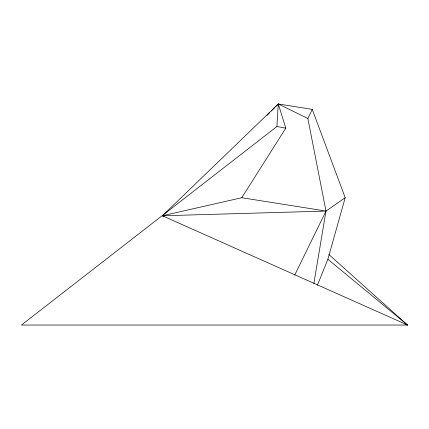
<?xml version="1.0" encoding="UTF-8"?>
<svg xmlns="http://www.w3.org/2000/svg" width="429" height="429" viewBox="0 0 429 429"><rect width="100%" height="100%" fill="white"/><g stroke="black" fill="none" stroke-linecap="round" stroke-linejoin="round"><path stroke-width="0.64" d="M328.877 254.52L407.55 325.032L21.45 325.032L276.903 126.517L278.292 103.968L312.248 109.39L345.195 197.721L327.879 259.277L317.374 285.247M313.851 283.537L325.992 211.079L307.856 118.479L312.248 109.39M294.643 275.198L325.992 211.079L345.195 197.721M327.879 259.277L407.55 325.032L162.393 215.766L241.779 197.721L285.794 128.142L278.292 103.968L162.393 215.766L164.082 216.854M267.042 115.422L269.857 112.559M271.262 111.127L274.544 107.786M275.482 106.832L278.292 103.968L307.856 118.479M162.393 215.766L325.992 211.079L241.779 197.721M276.903 126.517L285.794 128.142M404.955 324.399L407.55 325.032"/></g></svg>
